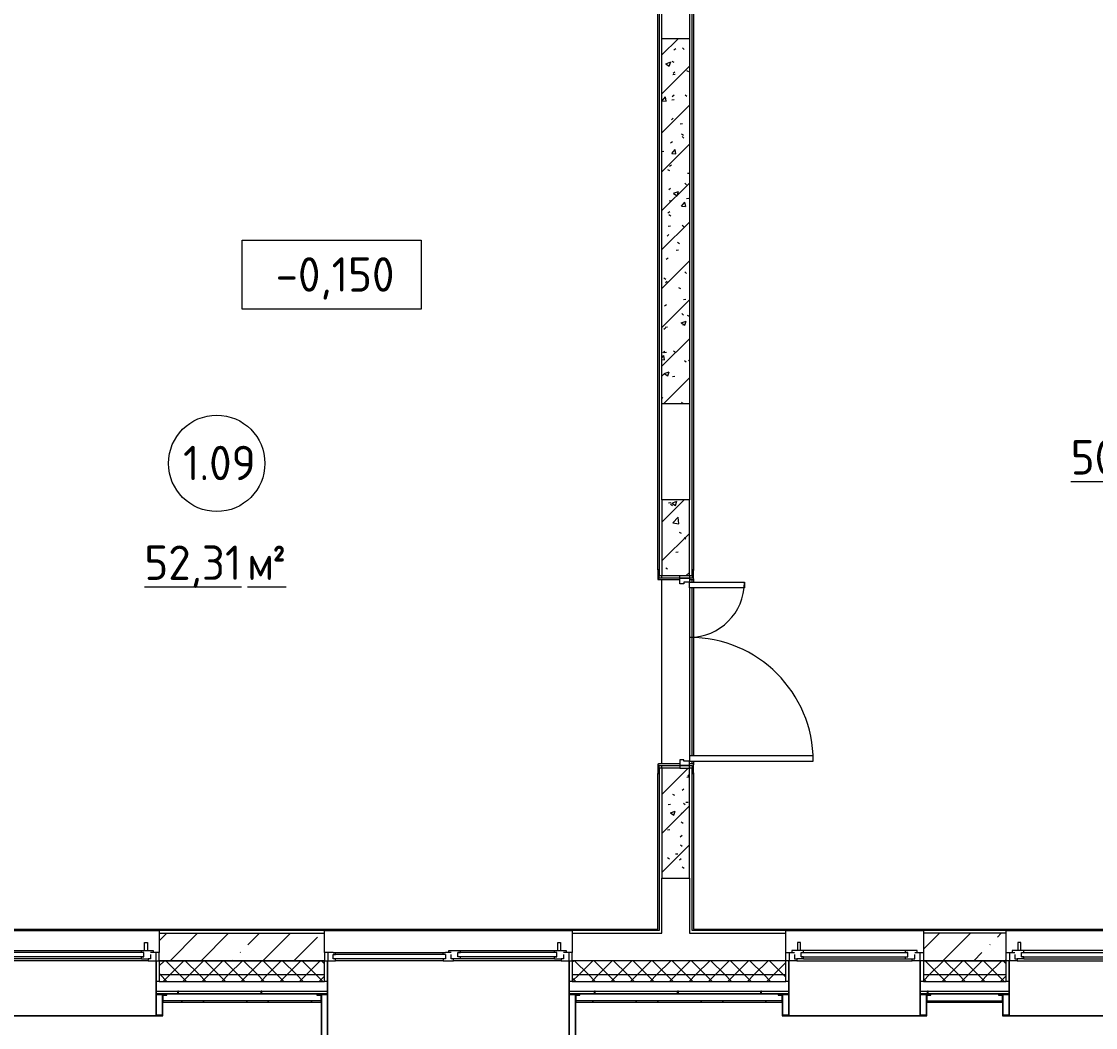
# Model space of a CAD drawing. Header units: millimetres. Extents: x -584918 to 2941280, y 3000189 to 4229862.
# Drawn here: x -447186 to -439385, y 3670590 to 3677900 of the extents above; entities that cross this region are included whole.
import ezdxf

# ---------------------------------------------------------------- set-up
doc = ezdxf.new("R2010")
doc.units = ezdxf.units.MM
doc.linetypes.add('ASVP_Невидимые', pattern=[5, 3, -2])
for name, color, linetype, lineweight in [('_ Окна', 7, 'Continuous', 0), ('Аннотация', 7, 'Continuous', 0), ('Витраж', 7, 'Continuous', 0), ('Двери', 7, 'Continuous', 0), ('Марки помещений', 7, 'Continuous', 0), ('Обобщенные модели', 7, 'Continuous', 0), ('Окна', 7, 'Continuous', 0), ('Отметки', 7, 'Continuous', 0), ('Перекрытие', 7, 'Continuous', 0), ('Стены', 7, 'Continuous', 0), ('Стены внутренние', 7, 'Continuous', 0), ('Стены наружные', 7, 'Continuous', 0), ('Стены несущие', 7, 'Continuous', 0), ('Стены отделка', 7, 'Continuous', 0), ('Стены перегородки', 7, 'Continuous', 0), ('Стены штриховка', 7, 'Continuous', 0)]:
    doc.layers.add(name, color=color, linetype=linetype, lineweight=lineweight)
doc.styles.add('GOST Common_2', font='', dxfattribs={"height": 500})
doc.styles.add('GOST Common_3', font='', dxfattribs={"width": 0.9, "height": 500})
doc.styles.get('GOST Common_2').set_extended_font_data('GOST Common')
doc.styles.get('GOST Common_3').set_extended_font_data('GOST Common')
pattern_1 = [(45, (-437515.92, 3663725.22), (-141.4214, 141.4214), [])]
pattern_2 = [(50, (-437515.92, 3663725.22), (364.368, -31.878), [38.1, -419.1]), (355, (-437515.92, 3663725.2), (-70.486, 382.113), [30.48, -335.28]), (100.451, (-437485.56, 3663722.56), (293.885, 350.233), [32.38, -356.18]), (46.184, (-437515.92, 3663826.8), (542.158, -84.086), [57.15, -628.65]), (96.636, (-437470.74, 3663819.8), (474.805, 494.855), [48.57, -534.27]), (351.184, (-437515.9, 3663826.8), (474.81, 494.85), [45.72, -502.92]), (21, (-437465.12, 3663801.42), (303.2285, -204.5305), [38.1, -419.1]), (326, (-437465.12, 3663801.4), (123.604, 368.376), [30.48, -335.28]), (71.451, (-437439.86, 3663784.37), (426.834, 163.843), [32.38, -356.18]), (37.5, (-437515.92, 3663725.22), (6.1766, 169.1102), [16.764, -314.452, 16.764, -323.596, -336.55]), (37.5, (-437515.92, 3663725.22), (6.1766, 169.1102), [-671.576, 16.764, -319.786]), (7.5, (-437515.92, 3663725.22), (133.6389, 200.3615), [16.764, -177.292, 16.764, -306.832, -128.27]), (7.5, (-437515.92, 3663725.22), (133.6389, 200.3615), [-517.652, 16.764, -111.506]), (327.5, (-437629.21, 3663725.22), (271.1818, -11.4584), [16.764, -110.236, 16.764, -379.476, -525.78]), (327.5, (-437629.21, 3663725.22), (271.1818, -11.4584), [-523.24, 16.764, -509.016]), (317.5, (-437680, 3663725.22), (296.2585, 50.853), [16.764, -148.336, 16.764, -246.38, -373.38]), (317.5, (-437680, 3663725.22), (296.2585, 50.853), [-428.244, 16.764, -356.616])]
pattern_3 = [(45, (-437515.92, 3663725.22), (-224.506, 224.506), []), (45, (-437291.42, 3663725.22), (-224.506, 224.506), [396.875, -79.375, 3.353, -76.022])]
pattern_4 = [(45, (-437515.92, 3663725.22), (-235.732, 235.732), []), (45, (-437358.77, 3663725.22), (-235.732, 235.732), [])]
pattern_5 = [(45, (-437515.92, 3663725.22), (-70.7107, 70.7107), []), (135, (-437515.92, 3663725.22), (-70.7107, -70.7107), [])]

# ---------------------------------------------------------------- blocks, each defined once
blk = doc.blocks.new('ASVP_ДверьДеревянная_2 полотна - Межкомнатная 1300х2000h_полотна_ Г Л _1220 в свету_-7189999-АР Этаж 01')
at = {"layer": 'Двери', "lineweight": 18}
for p, q in [((650, 1000), (610, 1000)), ((610, 1000), (610, 100)), ((650, 100), (650, 1000)), ((-650, 500), (-610, 500)), ((-650, 100), (-650, 500)), ((-610, 500), (-610, 100)), ((-680, 100), (-650, 100)), ((-680, 30), (-680, 100)), ((-610, 100), (-650, 100)), ((-650, 100), (-650, 60)), ((610, 100), (650, 100)), ((680, 100), (650, 100)), ((650, 100), (650, 60)), ((680, 30), (680, 100)), ((-640, 30), (-680, 30)), ((-650, 60), (-640, 60)), ((-640, 60), (-640, 30)), ((650, 60), (640, 60)), ((640, 60), (640, 30)), ((640, 30), (680, 30))]:
    blk.add_line(p, q, dxfattribs=at)
at = {"layer": 'Двери', "linetype": 'ASVP_Невидимые', "lineweight": 18}
for p, q in [((-700, 100), (-680, 100)), ((-700, 30), (-700, 100)), ((-680, 100), (-680, 30)), ((700, 100), (680, 100)), ((680, 100), (680, 30)), ((700, 30), (700, 100)), ((-680, 30), (-700, 30)), ((680, 30), (700, 30))]:
    blk.add_line(p, q, dxfattribs=at)
at = {"layer": 'Двери'}
for centre, radius, start, end in [((650, 100), 900, 90, 180), ((-650, 100), 400, 360, 90)]:
    blk.add_arc(centre, radius, start, end, dxfattribs=at)
blk = doc.blocks.new('ASVP_НАЛИЧНИК МДФ_Двери - Наличник дверной МДФ-V54-АР Этаж 01')
at = {"layer": 'Обобщенные модели'}
for p, q in [((-680, 150), (-680, -1)), ((-670, -5), (-670, 150)), ((670, 150), (670, -5)), ((680, -1), (680, 150)), ((-681, 0), (-740, 0)), ((-740, 0), (-740, -5)), ((-681, -1), (-681, 0)), ((740, 0), (681, 0)), ((681, 0), (681, -1)), ((740, -5), (740, 0)), ((-735, -10), (-675, -10)), ((-680, -1), (-681, -1)), ((675, -10), (735, -10)), ((681, -1), (680, -1))]:
    blk.add_line(p, q, dxfattribs=at)
for centre, start, end in [((-735, -5), 180, 270), ((-675, -5), 270, 360), ((675, -5), 180, 270), ((735, -5), 270, 360)]:
    blk.add_arc(centre, 5, start, end, dxfattribs=at)
blk = doc.blocks.new('ASVP_НАЛИЧНИК МДФ_Двери - Наличник дверной МДФ-7488626-АР Этаж 01')
at = {"layer": 'Обобщенные модели'}
for p, q in [((-681, 0), (-740, 0)), ((-740, 0), (-740, -5)), ((-681, -1), (-681, 0)), ((-680, 20), (-680, -1)), ((-670, -5), (-670, 20)), ((670, 20), (670, -5)), ((680, -1), (680, 20)), ((740, 0), (681, 0)), ((681, 0), (681, -1)), ((740, -5), (740, 0)), ((-735, -10), (-675, -10)), ((-680, -1), (-681, -1)), ((675, -10), (735, -10)), ((681, -1), (680, -1))]:
    blk.add_line(p, q, dxfattribs=at)
for centre, start, end in [((-735, -5), 180, 270), ((-675, -5), 270, 360), ((675, -5), 180, 270), ((735, -5), 270, 360)]:
    blk.add_arc(centre, 5, start, end, dxfattribs=at)
blk = doc.blocks.new('Окно_ПВХ_2Створки_1Фрамуга-верх - ОП_2100_h_х1750_2ст1фр-7975842-АР Этаж 01')
at = {"layer": '_ Окна'}
for p, q in [((-819, 100), (-900, 100)), ((-900, 100), (-900, 40)), ((-875, 40), (-875, 100)), ((-837, 54), (-837, 86)), ((-837, 86), (-819, 86)), ((-819, 86), (-819, 100)), ((-770, 86), (-819, 86)), ((-770, 86), (-770, 72)), ((-87, 86), (-87, 72)), ((-87, 86), (-38, 86)), ((38, 100), (-38, 100)), ((-38, 100), (-38, 86)), ((-38, 86), (-20, 86)), ((-20, 86), (-20, 54)), ((20, 54), (20, 86)), ((20, 86), (38, 86)), ((38, 86), (38, 100)), ((38, 86), (819, 86)), ((819, 100), (819, 86)), ((900, 100), (819, 100)), ((819, 86), (837, 86)), ((837, 86), (837, 54)), ((875, 40), (875, 100)), ((900, 40), (900, 100)), ((-900, 40), (-837, 40)), ((-855, 26), (-855, 40)), ((-770, 26), (-855, 26)), ((-788, 72), (-788, 40)), ((-770, 72), (-788, 72)), ((-788, 72), (-69, 72)), ((-788, 40), (-770, 40)), ((-788, 40), (-69, 40)), ((-770, 40), (-770, 26)), ((-87, 72), (-69, 72)), ((-87, 40), (-87, 26)), ((-69, 40), (-87, 40)), ((-2, 26), (-87, 26)), ((-69, 72), (-69, 40)), ((-20, 40), (20, 40)), ((-2, 40), (-2, 26)), ((20, 54), (837, 54)), ((20, 54), (38, 54)), ((38, 40), (20, 40)), ((38, 54), (38, 40)), ((819, 54), (819, 40)), ((837, 54), (819, 54)), ((837, 40), (819, 40)), ((837, 40), (900, 40))]:
    blk.add_line(p, q, dxfattribs=at)
at = {"layer": 'Окна'}
for p, q in [((-819, 100), (-38, 100)), ((-770, 86), (-87, 86)), ((38, 100), (819, 100)), ((-813.5, -34), (-813.5, 26)), ((-793.5, 26), (-793.5, -34)), ((-87, 26), (-770, 26)), ((819, 40), (38, 40)), ((-793.5, -34), (-813.5, -34))]:
    blk.add_line(p, q, dxfattribs=at)
blk = doc.blocks.new('Окно_ПВХ_1Створка_1Фрамуга-верх - ОП_2100_h_х1150_1ст1фр-7962699-АР Этаж 01')
at = {"layer": '_ Окна'}
for p, q in [((-600, -40), (-537, -40)), ((-600, -100), (-600, -40)), ((-575, -40), (-575, -100)), ((-555, -26), (-555, -40)), ((-470, -26), (-555, -26)), ((-537, -54), (-537, -86)), ((-488, -40), (-470, -40)), ((-488, -72), (-488, -40)), ((-488, -40), (488, -40)), ((-470, -72), (-488, -72)), ((-488, -72), (488, -72)), ((-470, -40), (-470, -26)), ((-470, -86), (-470, -72)), ((555, -26), (470, -26)), ((470, -40), (470, -26)), ((488, -40), (470, -40)), ((470, -72), (488, -72)), ((470, -86), (470, -72)), ((488, -72), (488, -40)), ((537, -40), (600, -40)), ((537, -86), (537, -54)), ((555, -40), (555, -26)), ((575, -40), (575, -100)), ((600, -40), (600, -100)), ((-519, -100), (-600, -100)), ((-537, -86), (-519, -86)), ((-519, -86), (-519, -100)), ((-470, -86), (-519, -86)), ((470, -86), (519, -86)), ((519, -86), (537, -86)), ((519, -100), (519, -86)), ((600, -100), (519, -100))]:
    blk.add_line(p, q, dxfattribs=at)
at = {"layer": 'Окна'}
for p, q in [((-493.5, 34), (-513.5, 34)), ((-513.5, 34), (-513.5, -26)), ((-493.5, -26), (-493.5, 34)), ((470, -26), (-470, -26)), ((-519, -100), (519, -100)), ((-470, -86), (470, -86))]:
    blk.add_line(p, q, dxfattribs=at)
blk = doc.blocks.new('Окно_ПВХ_1Створка_1Фрамуга-верх - ОП_2100_h_х950_1ст1фр-7962698-АР Этаж 01')
at = {"layer": '_ Окна'}
for p, q in [((-500, -40), (-437, -40)), ((-500, -100), (-500, -40)), ((-475, -40), (-475, -100)), ((-455, -26), (-455, -40)), ((-370, -26), (-455, -26)), ((-437, -54), (-437, -86)), ((-388, -40), (-370, -40)), ((-388, -72), (-388, -40)), ((-388, -40), (388, -40)), ((-370, -72), (-388, -72)), ((-388, -72), (388, -72)), ((-370, -40), (-370, -26)), ((-370, -86), (-370, -72)), ((455, -26), (370, -26)), ((370, -40), (370, -26)), ((388, -40), (370, -40)), ((370, -72), (388, -72)), ((370, -86), (370, -72)), ((388, -72), (388, -40)), ((437, -40), (500, -40)), ((437, -86), (437, -54)), ((455, -40), (455, -26)), ((475, -40), (475, -100)), ((500, -40), (500, -100)), ((-419, -100), (-500, -100)), ((-437, -86), (-419, -86)), ((-419, -86), (-419, -100)), ((-370, -86), (-419, -86)), ((370, -86), (419, -86)), ((419, -86), (437, -86)), ((419, -100), (419, -86)), ((500, -100), (419, -100))]:
    blk.add_line(p, q, dxfattribs=at)
at = {"layer": 'Окна'}
for p, q in [((-393.5, 34), (-413.5, 34)), ((-413.5, 34), (-413.5, -26)), ((-393.5, -26), (-393.5, 34)), ((370, -26), (-370, -26)), ((-419, -100), (419, -100)), ((-370, -86), (370, -86))]:
    blk.add_line(p, q, dxfattribs=at)
blk = doc.blocks.new('Откос с зашивкой _верх_низ_ - Откос-7944803-АР Этаж 01')
at = {"layer": 'Обобщенные модели'}
for p, q in [((-625, 100), (-625, -50)), ((-575, 100), (-625, 100)), ((-620, -55), (-620, 95)), ((-620, 95), (-575, 95)), ((-580, 100), (-580, -300)), ((-575, 100), (-580, 100)), ((575, 100), (-575, 100)), ((-575, -300), (-575, 100)), ((-575, 95), (-575, 100)), ((-575, 100), (575, 100)), ((580, 100), (575, 100)), ((575, 100), (575, -300)), ((625, 100), (575, 100)), ((575, 100), (575, 95)), ((575, 95), (620, 95)), ((580, -300), (580, 100)), ((620, 95), (620, -55)), ((625, -50), (625, 100)), ((-625, -50), (-655, -50)), ((-655, -50), (-655, -55)), ((-655, -55), (-620, -55)), ((-580, -55), (-620, -55)), ((620, -55), (580, -55)), ((620, -55), (655, -55)), ((655, -50), (625, -50)), ((655, -55), (655, -50))]:
    blk.add_line(p, q, dxfattribs=at)
blk = doc.blocks.new('Откос с зашивкой _верх_низ_ - Откос-7944804-АР Этаж 01')
at = {"layer": 'Обобщенные модели'}
for p, q in [((-925, 300), (-925, -50)), ((-875, 300), (-925, 300)), ((-920, -55), (-920, 295)), ((-920, 295), (-875, 295)), ((-880, 300), (-880, -300)), ((-875, 300), (-880, 300)), ((875, 300), (-875, 300)), ((-875, -300), (-875, 300)), ((-875, 295), (-875, 300)), ((-875, 300), (875, 300)), ((-875, 295), (875, 295)), ((880, 300), (875, 300)), ((875, 300), (875, -300)), ((925, 300), (875, 300)), ((875, 300), (875, 295)), ((875, 295), (920, 295)), ((880, -300), (880, 300)), ((920, 295), (920, -55)), ((925, -50), (925, 300)), ((-925, -50), (-955, -50)), ((-955, -50), (-955, -55)), ((-955, -55), (-920, -55)), ((-880, -55), (-920, -55)), ((920, -55), (880, -55)), ((920, -55), (955, -55)), ((955, -50), (925, -50)), ((955, -55), (955, -50))]:
    blk.add_line(p, q, dxfattribs=at)
blk = doc.blocks.new('Откос с зашивкой _верх_низ_ - Откос-V220-АР Этаж 01')
at = {"layer": 'Обобщенные модели'}
for p, q in [((-625, 100), (-625, -50)), ((-575, 100), (-625, 100)), ((-620, -55), (-620, 95)), ((-620, 95), (-575, 95)), ((-580, 100), (-580, -300)), ((-575, 100), (-580, 100)), ((575, 100), (-575, 100)), ((-575, -300), (-575, 100)), ((-575, 95), (-575, 100)), ((-575, 100), (575, 100)), ((580, 100), (575, 100)), ((575, 100), (575, -300)), ((625, 100), (575, 100)), ((575, 100), (575, 95)), ((575, 95), (620, 95)), ((580, -300), (580, 100)), ((620, 95), (620, -55)), ((625, -50), (625, 100)), ((-625, -50), (-655, -50)), ((-655, -50), (-655, -55)), ((-655, -55), (-620, -55)), ((-580, -55), (-620, -55)), ((620, -55), (580, -55)), ((620, -55), (655, -55)), ((655, -50), (625, -50)), ((655, -55), (655, -50))]:
    blk.add_line(p, q, dxfattribs=at)
blk = doc.blocks.new('Откос с зашивкой _верх_низ_ - Откос-7944806-АР Этаж 01')
at = {"layer": 'Обобщенные модели'}
for p, q in [((-525, 100), (-525, -50)), ((-475, 100), (-525, 100)), ((-520, -55), (-520, 95)), ((-520, 95), (-475, 95)), ((-480, 100), (-480, -300)), ((-475, 100), (-480, 100)), ((475, 100), (-475, 100)), ((-475, -300), (-475, 100)), ((-475, 95), (-475, 100)), ((-475, 100), (475, 100)), ((480, 100), (475, 100)), ((475, 100), (475, -300)), ((525, 100), (475, 100)), ((475, 100), (475, 95)), ((475, 95), (520, 95)), ((480, -300), (480, 100)), ((520, 95), (520, -55)), ((525, -50), (525, 100)), ((-525, -50), (-555, -50)), ((-555, -50), (-555, -55)), ((-555, -55), (-520, -55)), ((-480, -55), (-520, -55)), ((520, -55), (480, -55)), ((520, -55), (555, -55)), ((555, -50), (525, -50)), ((555, -55), (555, -50))]:
    blk.add_line(p, q, dxfattribs=at)
blk = doc.blocks.new('Окно_ПВХ_1Створка_1Фрамуга-верх - ОП_2100_h_х1150_1ст1фр-7962695-АР Этаж 01')
at = {"layer": '_ Окна'}
for p, q in [((-519, 100), (-600, 100)), ((-600, 100), (-600, 40)), ((-575, 40), (-575, 100)), ((-537, 54), (-537, 86)), ((-537, 86), (-519, 86)), ((-519, 86), (-519, 100)), ((-470, 86), (-519, 86)), ((-470, 86), (-470, 72)), ((470, 86), (470, 72)), ((470, 86), (519, 86)), ((519, 100), (519, 86)), ((600, 100), (519, 100)), ((519, 86), (537, 86)), ((537, 86), (537, 54)), ((575, 40), (575, 100)), ((600, 40), (600, 100)), ((-600, 40), (-537, 40)), ((-555, 26), (-555, 40)), ((-470, 26), (-555, 26)), ((-488, 72), (-488, 40)), ((-470, 72), (-488, 72)), ((-488, 72), (488, 72)), ((-488, 40), (-470, 40)), ((-488, 40), (488, 40)), ((-470, 40), (-470, 26)), ((470, 72), (488, 72)), ((470, 40), (470, 26)), ((488, 40), (470, 40)), ((555, 26), (470, 26)), ((488, 72), (488, 40)), ((537, 40), (600, 40)), ((555, 40), (555, 26))]:
    blk.add_line(p, q, dxfattribs=at)
at = {"layer": 'Окна'}
for p, q in [((-519, 100), (519, 100)), ((-470, 86), (470, 86)), ((-513.5, -34), (-513.5, 26)), ((-493.5, 26), (-493.5, -34)), ((470, 26), (-470, 26)), ((-493.5, -34), (-513.5, -34))]:
    blk.add_line(p, q, dxfattribs=at)
blk = doc.blocks.new('Прямоугольный импост - 5х20 мм  _зазор керамогранита цоколя_-7684918-АР Этаж 01')
at = {"layer": 'Витраж'}
for p, q in [((-2.5, -10), (-2.5, 10)), ((-2.5, 10), (2.5, 10)), ((2.5, 10), (2.5, -10)), ((2.5, -10), (-2.5, -10))]:
    blk.add_line(p, q, dxfattribs=at)
blk = doc.blocks.new('ASVP_Марка_Помещение_ДваЗначения - Номер Площадь-685795-АР Этаж 01')
at = {"layer": 'Марки помещений'}
blk.add_circle((0, 0), 3.5, dxfattribs=at)
blk = doc.blocks.new('Высотные отметки - Рамка-5093-АР Этаж 01')
at = {"layer": 'Аннотация'}
for p, q in [((-6.5, 0), (-6.5, 5)), ((-6.5, 5), (6.5, 5)), ((6.5, 5), (6.5, 0)), ((6.5, 0), (-6.5, 0))]:
    blk.add_line(p, q, dxfattribs=at)

msp = doc.modelspace()

# ---------------------------------------------------------------- hatches: boundary and pattern name
at = {"layer": 'Стены внутренние'}
h = msp.add_hatch(dxfattribs=at)
h.set_pattern_fill('FP_1', color=256, style=0, pattern_type=2)
h.set_pattern_definition(pattern_1)
h.paths.add_polyline_path([(-442335.026, 3675124.55), (-442335.026, 3677774.55), (-442535.026, 3677774.55), (-442535.026, 3675124.55)])
h = msp.add_hatch(dxfattribs=at)
h.set_pattern_fill('FP_2', color=256, style=0, pattern_type=2)
h.set_pattern_definition(pattern_2)
h.paths.add_polyline_path([(-442335.026, 3675124.55), (-442335.026, 3677774.55), (-442535.026, 3677774.55), (-442535.026, 3675124.55)])
h = msp.add_hatch(dxfattribs=at)
h.set_pattern_fill('FP_1', color=256, style=0, pattern_type=2)
h.set_pattern_definition(pattern_1)
h.paths.add_polyline_path([(-442335.026, 3671674.55), (-442335.026, 3672474.55), (-442535.026, 3672474.55), (-442535.026, 3671674.55)])
h.paths.add_polyline_path([(-442535.026, 3673874.55), (-442335.026, 3673874.55), (-442335.026, 3674424.55), (-442535.026, 3674424.55), (-442535.026, 3674111.648)])
h = msp.add_hatch(dxfattribs=at)
h.set_pattern_fill('FP_2', color=256, style=0, pattern_type=2)
h.set_pattern_definition(pattern_2)
h.paths.add_polyline_path([(-442335.026, 3671674.55), (-442335.026, 3672474.55), (-442535.026, 3672474.55), (-442535.026, 3671674.55)])
h.paths.add_polyline_path([(-442535.026, 3673874.55), (-442335.026, 3673874.55), (-442335.026, 3674424.55), (-442535.026, 3674424.55), (-442535.026, 3674111.648)])
h = msp.add_hatch(dxfattribs=at)
h.set_pattern_fill('FP_30', color=256, style=0, pattern_type=2)
h.set_pattern_definition(pattern_3)
h.paths.add_polyline_path([(-446185.026, 3671074.55), (-444985.026, 3671074.55), (-444985.026, 3671274.55), (-446185.026, 3671274.55), (-446185.026, 3671088.55)])
h = msp.add_hatch(dxfattribs=at)
h.set_pattern_fill('FP_30', color=256, style=0, pattern_type=2)
h.set_pattern_definition(pattern_3)
h.paths.add_polyline_path([(-440635.026, 3671074.55), (-440035.026, 3671074.55), (-440035.026, 3671274.55), (-440635.026, 3671274.55), (-440635.026, 3671088.55)])
h.paths.add_polyline_path([(-438450.389, 3671074.55), (-437835.026, 3671074.55), (-437835.026, 3671274.55), (-438835.026, 3671274.55), (-438835.026, 3671074.55)])
at = {"layer": 'Стены наружные'}
h = msp.add_hatch(dxfattribs=at)
h.set_pattern_fill('FP_57', color=256, style=0, pattern_type=2)
h.set_pattern_definition(pattern_5)
h.paths.add_polyline_path([(-436035.026, 3670974.55), (-434835.026, 3670974.55), (-434835.026, 3671074.55), (-436035.026, 3671074.55)])
h.paths.add_polyline_path([(-447782.236, 3670974.55), (-447385.026, 3670974.55), (-447385.026, 3671074.55), (-448535.026, 3671074.55), (-448535.026, 3670974.55), (-448435.026, 3670974.55)])
h.paths.add_polyline_path([(-440635.026, 3670974.55), (-440035.026, 3670974.55), (-440035.026, 3671074.55), (-440635.026, 3671074.55)])
h.paths.add_polyline_path([(-446165.026, 3670974.55), (-444985.026, 3670974.55), (-444985.026, 3671074.55), (-446185.026, 3671074.55), (-446185.026, 3670974.55)])
h.paths.add_polyline_path([(-437835.026, 3670974.55), (-437835.026, 3671074.55), (-438835.026, 3671074.55), (-438835.026, 3670974.55), (-437855.026, 3670974.55)])
h.paths.add_polyline_path([(-443165.026, 3670974.55), (-441635.026, 3670974.55), (-441635.026, 3671074.55), (-443185.026, 3671074.55), (-443185.026, 3670974.55)])
h = msp.add_hatch(dxfattribs=at)
h.set_pattern_fill('FP_57', color=256, style=0, pattern_type=2)
h.set_pattern_definition(pattern_5)
h.paths.add_polyline_path([(-435077.856, 3670924.55), (-434735.026, 3670924.55), (-434735.026, 3670974.55), (-436035.026, 3670974.55), (-436035.026, 3670924.55), (-435650.836, 3670924.55)])
h.paths.add_polyline_path([(-443160.026, 3670924.55), (-441635.026, 3670924.55), (-441635.026, 3670974.55), (-443185.026, 3670974.55), (-443185.026, 3670924.55), (-443165.026, 3670924.55)])
h.paths.add_polyline_path([(-440610.026, 3670924.55), (-440035.026, 3670924.55), (-440035.026, 3670974.55), (-440635.026, 3670974.55), (-440635.026, 3670924.55), (-440615.026, 3670924.55)])
h.paths.add_polyline_path([(-438810.026, 3670924.55), (-437835.026, 3670924.55), (-437835.026, 3670974.55), (-438835.026, 3670974.55), (-438835.026, 3670924.55), (-438815.026, 3670924.55)])
h.paths.add_polyline_path([(-445005.026, 3670924.55), (-444985.026, 3670924.55), (-444985.026, 3670974.55), (-446185.026, 3670974.55), (-446185.026, 3670924.55), (-445010.026, 3670924.55)])
h.paths.add_polyline_path([(-447405.026, 3670924.55), (-447385.026, 3670924.55), (-447385.026, 3670974.55), (-448585.026, 3670974.55), (-448585.026, 3670924.55), (-447410.026, 3670924.55)])
h = msp.add_hatch(dxfattribs=at)
h.set_pattern_fill('FP_6', color=256, style=0, pattern_type=2)
h.set_pattern_definition(pattern_4)
h.paths.add_polyline_path([(-445010.026, 3670774.55), (-445010.026, 3670782.55), (-446160.026, 3670782.55), (-446160.026, 3670774.55), (-445915.866, 3670774.55)])
h = msp.add_hatch(dxfattribs=at)
h.set_pattern_fill('FP_6', color=256, style=0, pattern_type=2)
h.set_pattern_definition(pattern_4)
h.paths.add_polyline_path([(-442183.128, 3670774.55), (-441660.026, 3670774.55), (-441660.026, 3670782.55), (-443160.026, 3670782.55), (-443160.026, 3670774.55), (-443116.313, 3670774.55)])
h = msp.add_hatch(dxfattribs=at)
h.set_pattern_fill('FP_6', color=256, style=0, pattern_type=2)
h.set_pattern_definition(pattern_4)
h.paths.add_polyline_path([(-440316.759, 3670774.55), (-440060.026, 3670774.55), (-440060.026, 3670782.55), (-440610.026, 3670782.55), (-440610.026, 3670774.55)])

# ---------------------------------------------------------------- linework, layer by layer
at = {"layer": 'Перекрытие'}
for p, q in [((-442535.026, 3673854.55), (-442535.026, 3673874.55)), ((-442535.026, 3672504.55), (-442535.026, 3673844.55)), ((-442335.026, 3673784.55), (-442335.026, 3672564.55)), ((-442535.026, 3672474.55), (-442535.026, 3672494.55))]:
    msp.add_line(p, q, dxfattribs=at)
at = {"layer": 'Стены'}
for p, q in [((-446205.026, 3670854.55), (-446050.026, 3670854.55)), ((-446050.026, 3670834.55), (-446205.026, 3670834.55)), ((-446050.026, 3670834.55), (-446050.026, 3670854.55)), ((-446045.026, 3670854.55), (-445445.026, 3670854.55)), ((-446045.026, 3670834.55), (-446045.026, 3670854.55)), ((-445445.026, 3670834.55), (-446045.026, 3670834.55)), ((-445445.026, 3670834.55), (-445445.026, 3670854.55)), ((-445440.026, 3670854.55), (-444965.026, 3670854.55)), ((-445440.026, 3670834.55), (-445440.026, 3670854.55)), ((-444965.026, 3670834.55), (-445440.026, 3670834.55)), ((-443205.026, 3670854.55), (-443025.026, 3670854.55)), ((-443025.026, 3670834.55), (-443205.026, 3670834.55)), ((-443025.026, 3670834.55), (-443025.026, 3670854.55)), ((-443020.026, 3670854.55), (-442420.026, 3670854.55)), ((-443020.026, 3670834.55), (-443020.026, 3670854.55)), ((-442420.026, 3670834.55), (-443020.026, 3670834.55)), ((-442420.026, 3670834.55), (-442420.026, 3670854.55)), ((-442415.026, 3670854.55), (-441815.026, 3670854.55)), ((-442415.026, 3670834.55), (-442415.026, 3670854.55)), ((-441815.026, 3670834.55), (-442415.026, 3670834.55)), ((-441815.026, 3670834.55), (-441815.026, 3670854.55)), ((-441810.026, 3670854.55), (-441615.026, 3670854.55)), ((-441810.026, 3670834.55), (-441810.026, 3670854.55)), ((-441615.026, 3670834.55), (-441810.026, 3670834.55)), ((-440655.026, 3670854.55), (-440605.026, 3670854.55)), ((-440605.026, 3670834.55), (-440655.026, 3670834.55)), ((-440605.026, 3670834.55), (-440605.026, 3670854.55)), ((-440600.026, 3670854.55), (-440015.026, 3670854.55)), ((-440600.026, 3670834.55), (-440600.026, 3670854.55)), ((-440015.026, 3670834.55), (-440600.026, 3670834.55))]:
    msp.add_line(p, q, dxfattribs=at)
at = {"layer": 'Стены внутренние'}
for p, q in [((-442565.026, 3673914.55), (-442565.026, 3678504.55)), ((-442305.026, 3678244.55), (-442305.026, 3673909.55)), ((-442565.026, 3673914.55), (-442560.026, 3673914.55)), ((-442315.026, 3673824.55), (-442315.026, 3673844.55)), ((-442305.026, 3673849.55), (-442305.026, 3673824.55)), ((-442315.026, 3672564.55), (-442315.026, 3673784.55)), ((-442305.026, 3673784.55), (-442305.026, 3672564.55)), ((-442315.026, 3672504.55), (-442315.026, 3672524.55)), ((-442305.026, 3672524.55), (-442305.026, 3672499.55)), ((-442565.026, 3671304.55), (-442565.026, 3672434.55)), ((-442565.026, 3672434.55), (-442560.026, 3672434.55)), ((-442305.026, 3672439.55), (-442305.026, 3671304.55)), ((-448205.026, 3671304.55), (-442565.026, 3671304.55)), ((-447385.026, 3671294.55), (-446185.026, 3671294.55)), ((-444985.026, 3671294.55), (-443185.026, 3671294.55)), ((-443185.026, 3671274.55), (-443185.026, 3671134.55)), ((-442305.026, 3671304.55), (-435065.026, 3671304.55)), ((-441635.026, 3671294.55), (-440635.026, 3671294.55)), ((-441635.026, 3671134.55), (-441635.026, 3671274.55)), ((-440035.026, 3671294.55), (-438835.026, 3671294.55))]:
    msp.add_line(p, q, dxfattribs=at)
at = {"layer": 'Стены наружные'}
for p, q in [((-446185.026, 3670924.55), (-446205.026, 3670924.55)), ((-444965.026, 3670924.55), (-444985.026, 3670924.55)), ((-443185.026, 3670924.55), (-443205.026, 3670924.55)), ((-441615.026, 3670924.55), (-441635.026, 3670924.55)), ((-440635.026, 3670924.55), (-440655.026, 3670924.55)), ((-440015.026, 3670924.55), (-440035.026, 3670924.55)), ((-446205.026, 3670832.55), (-446160.026, 3670832.55)), ((-445010.026, 3670832.55), (-444965.026, 3670832.55)), ((-443205.026, 3670832.55), (-443160.026, 3670832.55)), ((-441660.026, 3670832.55), (-441615.026, 3670832.55)), ((-440655.026, 3670832.55), (-440610.026, 3670832.55)), ((-440060.026, 3670832.55), (-440015.026, 3670832.55))]:
    msp.add_line(p, q, dxfattribs=at)
at = {"layer": 'Стены несущие'}
for p, q in [((-442535.026, 3675124.55), (-442535.026, 3677774.55)), ((-442335.026, 3677774.55), (-442535.026, 3677774.55)), ((-442335.026, 3677774.55), (-442335.026, 3675124.55)), ((-442535.026, 3675124.55), (-442335.026, 3675124.55)), ((-442335.026, 3674424.55), (-442535.026, 3674424.55)), ((-442535.026, 3674424.55), (-442535.026, 3673874.55)), ((-442335.026, 3673874.55), (-442335.026, 3674424.55)), ((-442535.026, 3673874.55), (-442405.026, 3673874.55)), ((-442405.026, 3672474.55), (-442535.026, 3672474.55)), ((-442535.026, 3672474.55), (-442535.026, 3671674.55)), ((-442335.026, 3671674.55), (-442335.026, 3672474.55)), ((-442535.026, 3671674.55), (-442335.026, 3671674.55)), ((-446185.026, 3671274.55), (-444985.026, 3671274.55)), ((-446185.026, 3671274.55), (-446185.026, 3671134.55)), ((-444985.026, 3671134.55), (-444985.026, 3671274.55)), ((-440635.026, 3671274.55), (-440635.026, 3671134.55)), ((-440035.026, 3671274.55), (-440635.026, 3671274.55)), ((-440035.026, 3671134.55), (-440035.026, 3671274.55)), ((-446185.026, 3671074.55), (-444985.026, 3671074.55)), ((-444985.026, 3671074.55), (-446185.026, 3671074.55)), ((-440635.026, 3671074.55), (-440035.026, 3671074.55)), ((-440035.026, 3671074.55), (-440635.026, 3671074.55))]:
    msp.add_line(p, q, dxfattribs=at)
at = {"layer": 'Стены отделка'}
for p, q in [((-442555.026, 3678494.55), (-442555.026, 3673874.55)), ((-442535.026, 3677774.55), (-442535.026, 3678474.55)), ((-442335.026, 3678274.55), (-442335.026, 3677774.55)), ((-442315.026, 3673874.55), (-442315.026, 3678254.55)), ((-442535.026, 3674424.55), (-442535.026, 3675124.55)), ((-442335.026, 3675124.55), (-442335.026, 3674424.55)), ((-442555.026, 3673874.55), (-442535.026, 3673874.55)), ((-442335.026, 3673874.55), (-442315.026, 3673874.55)), ((-442535.026, 3672474.55), (-442555.026, 3672474.55)), ((-442555.026, 3672474.55), (-442555.026, 3671294.55)), ((-442315.026, 3672474.55), (-442335.026, 3672474.55)), ((-442315.026, 3671294.55), (-442315.026, 3672474.55)), ((-442535.026, 3671274.55), (-442535.026, 3671674.55)), ((-442335.026, 3671674.55), (-442335.026, 3671274.55)), ((-444985.026, 3671294.55), (-446185.026, 3671294.55)), ((-446185.026, 3671294.55), (-446185.026, 3671274.55)), ((-444985.026, 3671274.55), (-444985.026, 3671294.55)), ((-442555.026, 3671294.55), (-443185.026, 3671294.55)), ((-443185.026, 3671294.55), (-443185.026, 3671274.55)), ((-443185.026, 3671274.55), (-442535.026, 3671274.55)), ((-442335.026, 3671274.55), (-441635.026, 3671274.55)), ((-441635.026, 3671294.55), (-442315.026, 3671294.55)), ((-441635.026, 3671274.55), (-441635.026, 3671294.55)), ((-440035.026, 3671294.55), (-440635.026, 3671294.55)), ((-440635.026, 3671294.55), (-440635.026, 3671274.55)), ((-440035.026, 3671274.55), (-440035.026, 3671294.55)), ((-445010.026, 3670832.55), (-446160.026, 3670832.55)), ((-446160.026, 3670832.55), (-446160.026, 3670774.55)), ((-445010.026, 3670774.55), (-445010.026, 3670832.55)), ((-441660.026, 3670832.55), (-443160.026, 3670832.55)), ((-443160.026, 3670832.55), (-443160.026, 3670774.55)), ((-441660.026, 3670774.55), (-441660.026, 3670832.55)), ((-440060.026, 3670832.55), (-440610.026, 3670832.55)), ((-440610.026, 3670832.55), (-440610.026, 3670774.55)), ((-440060.026, 3670774.55), (-440060.026, 3670832.55)), ((-446160.026, 3670774.55), (-445010.026, 3670774.55)), ((-443160.026, 3670774.55), (-441660.026, 3670774.55)), ((-440610.026, 3670774.55), (-440060.026, 3670774.55))]:
    msp.add_line(p, q, dxfattribs=at)
at = {"layer": 'Стены перегородки'}
for p, q in [((-446185.026, 3671074.55), (-446185.026, 3670924.55)), ((-444985.026, 3670924.55), (-444985.026, 3671074.55)), ((-441635.026, 3671074.55), (-443185.026, 3671074.55)), ((-443185.026, 3671074.55), (-443185.026, 3670924.55)), ((-441635.026, 3670924.55), (-441635.026, 3671074.55)), ((-440635.026, 3671074.55), (-440635.026, 3670924.55)), ((-440035.026, 3670924.55), (-440035.026, 3671074.55)), ((-446185.026, 3670924.55), (-444985.026, 3670924.55)), ((-443185.026, 3670924.55), (-441635.026, 3670924.55)), ((-440635.026, 3670924.55), (-440035.026, 3670924.55))]:
    msp.add_line(p, q, dxfattribs=at)
at = {"layer": 'Стены штриховка'}
for p, q in [((-446185.026, 3670974.55), (-444985.026, 3670974.55)), ((-443185.026, 3670974.55), (-441635.026, 3670974.55)), ((-440635.026, 3670974.55), (-440035.026, 3670974.55)), ((-445010.026, 3670782.55), (-446160.026, 3670782.55)), ((-441660.026, 3670782.55), (-443160.026, 3670782.55)), ((-440610.026, 3670782.55), (-440060.026, 3670782.55))]:
    msp.add_line(p, q, dxfattribs=at)

# ---------------------------------------------------------------- block references
at = {"layer": 'Витраж', "extrusion": (0, 0, -1)}
for p in [(446047.526, 3670844.55), (445442.526, 3670844.55), (443022.526, 3670844.55), (442417.526, 3670844.55), (441812.526, 3670844.55), (440602.526, 3670844.55)]:
    msp.add_blockref('Прямоугольный импост - 5х20 мм  _зазор керамогранита цоколя_-7684918-АР Этаж 01', p, dxfattribs=at)
at = {"layer": 'Двери', "rotation": 269.9999999999999}
msp.add_blockref('ASVP_ДверьДеревянная_2 полотна - Межкомнатная 1300х2000h_полотна_ Г Л _1220 в свету_-7189999-АР Этаж 01', (-442435.026, 3673174.55), dxfattribs=at)
at = {"layer": 'Марки помещений', "xscale": 99.99999999999993, "yscale": 99.99999999999993, "zscale": 99.99999999999993}
msp.add_blockref('ASVP_Марка_Помещение_ДваЗначения - Номер Площадь-685795-АР Этаж 01', (-445767.924, 3674688.871), dxfattribs=at)
at = {"layer": 'Обобщенные модели'}
for name, p, rotation in [('ASVP_НАЛИЧНИК МДФ_Двери - Наличник дверной МДФ-V54-АР Этаж 01', (-442555.026, 3673174.55), 269.9999999999999), ('ASVP_НАЛИЧНИК МДФ_Двери - Наличник дверной МДФ-7488626-АР Этаж 01', (-442315.026, 3673174.55), 89.99999999999972), ('Откос с зашивкой _верх_низ_ - Откос-7944803-АР Этаж 01', (-446785.026, 3670774.55), 180), ('Откос с зашивкой _верх_низ_ - Откос-7944804-АР Этаж 01', (-444085.026, 3670774.55), 180), ('Откос с зашивкой _верх_низ_ - Откос-7944806-АР Этаж 01', (-441135.026, 3670774.55), 180), ('Откос с зашивкой _верх_низ_ - Откос-V220-АР Этаж 01', (-439435.026, 3670774.55), 180)]:
    msp.add_blockref(name, p, dxfattribs=dict(at, rotation=rotation))
at = {"layer": 'Окна', "rotation": 180}
for name, p in [('Окно_ПВХ_1Створка_1Фрамуга-верх - ОП_2100_h_х1150_1ст1фр-7962695-АР Этаж 01', (-446785.026, 3671174.55)), ('Окно_ПВХ_2Створки_1Фрамуга-верх - ОП_2100_h_х1750_2ст1фр-7975842-АР Этаж 01', (-444085.026, 3671174.55))]:
    msp.add_blockref(name, p, dxfattribs=at)
at = {"layer": 'Окна'}
for name, p in [('Окно_ПВХ_1Створка_1Фрамуга-верх - ОП_2100_h_х950_1ст1фр-7962698-АР Этаж 01', (-441135.026, 3671174.55)), ('Окно_ПВХ_1Створка_1Фрамуга-верх - ОП_2100_h_х1150_1ст1фр-7962699-АР Этаж 01', (-439435.026, 3671174.55))]:
    msp.add_blockref(name, p, dxfattribs=at)
at = {"layer": 'Отметки', "xscale": 99.99999999999993, "yscale": 99.99999999999993, "zscale": 99.99999999999993}
msp.add_blockref('Высотные отметки - Рамка-5093-АР Этаж 01', (-444932.911, 3675809.6), dxfattribs=at)

# ---------------------------------------------------------------- texts
at = {"layer": 'Марки помещений', "char_height": 250, "attachment_point": 1}
for s, insert, width, style in [('\\L50,73 ', (-439564.99, 3674857.788), 966.83512, 'GOST Common_2'), ('1.09', (-446012.731, 3674816.596), 606.07575, 'GOST Common_2'), ('\\L52,31 ', (-446293.517, 3674092.066), 909.11362, 'GOST Common_2'), ('\\L\\fGOST Common|b0|i0|c238|p34|;\\W.9;\\L²', (-445364.83, 3674092.066), 165.94931, 'GOST Common_3'), ('\\L\\fGOST Common|b0|i0|c204|p34|;\\W.9;\\Lм', (-445543.424, 3674092.066), 216.45562, 'GOST Common_2')]:
    msp.add_mtext(s, dxfattribs=dict(at, insert=insert, width=width, style=style))
at = {"layer": 'Отметки', "insert": (-445340.217, 3676186.307), "char_height": 250, "width": 977.53229, "attachment_point": 1, "line_spacing_factor": 1.022761, "style": 'GOST Common_2'}
msp.add_mtext('-0,150', dxfattribs=at)

doc.saveas('drawing.dxf')
